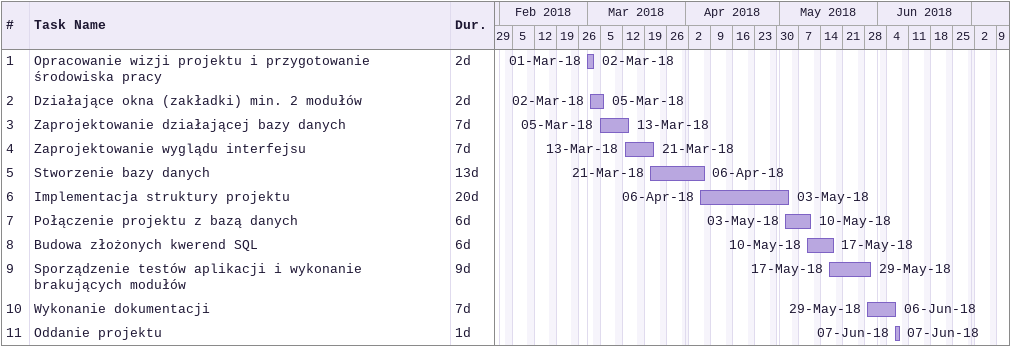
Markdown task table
| ID | Task | Duration | Start | Finish |
|---|---|---|---|---|
| 1 | Opracowanie wizji projektu i przygotowanie środowiska pracy | 2d | 2018-03-01 | 2018-03-02 |
| 2 | Działające okna (zakładki) min. 2 modułów | 2d | 2018-03-02 | 2018-03-05 |
| 3 | Zaprojektowanie działającej bazy danych | 7d | 2018-03-05 | 2018-03-13 |
| 4 | Zaprojektowanie wyglądu interfejsu | 7d | 2018-03-13 | 2018-03-21 |
| 5 | Stworzenie bazy danych | 13d | 2018-03-21 | 2018-04-06 |
| 6 | Implementacja struktury projektu | 20d | 2018-04-06 | 2018-05-03 |
| 7 | Połączenie projektu z bazą danych | 6d | 2018-05-03 | 2018-05-10 |
| 8 | Budowa złożonych kwerend SQL | 6d | 2018-05-10 | 2018-05-17 |
| 9 | Sporządzenie testów aplikacji i wykonanie brakujących modułów | 9d | 2018-05-17 | 2018-05-29 |
| 10 | Wykonanie dokumentacji | 7d | 2018-05-29 | 2018-06-06 |
| 11 | Oddanie projektu | 1d | 2018-06-07 | 2018-06-07 |
